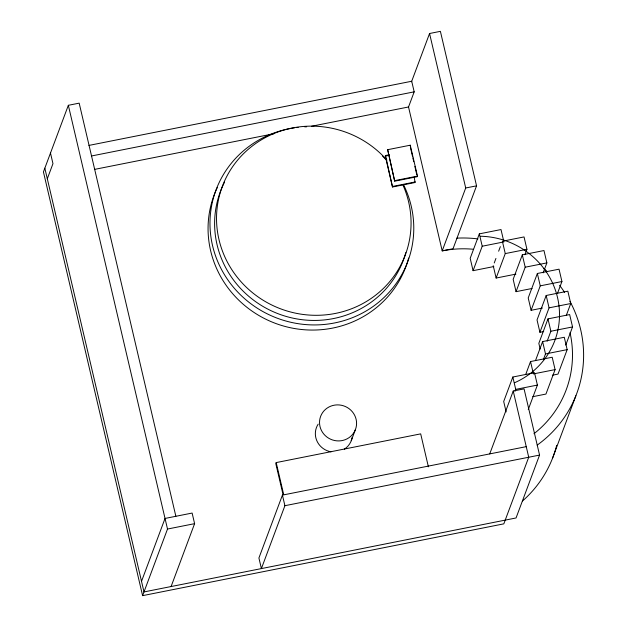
<?xml version="1.0" encoding="UTF-8"?>
<svg xmlns="http://www.w3.org/2000/svg" width="627" height="627" viewBox="0 0 627 627"><rect width="100%" height="100%" fill="white"/><g stroke="black" fill="none" stroke-linecap="round" stroke-linejoin="round"><path stroke-width="0.94" d="M175.866 516.287L79.174 103.149L68.343 105.305L43.435 171.916L142.603 595.65L503.826 523.851L528.726 457.24L513.231 391.029L524.07 388.873L539.565 455.084L516.052 517.965L143.998 591.927L44.831 168.193M47.307 178.781L52.966 163.647L50.489 153.051M141.522 581.331L165.034 518.443L192.121 513.058L194.605 523.655L171.093 586.535M142.603 595.65L167.511 529.039L68.343 105.305M411.5 81.808L429.558 33.505L440.397 31.35L476.551 185.835L453.039 248.723L442.2 250.878L408.506 106.88M414.212 177.245L415.09 182.512L392.51 186.995L385.284 156.099L385.503 155.52L389.265 154.767M387.674 149.696L394.689 181.172L417.268 176.689L417.48 176.101L410.254 145.205L387.674 149.696L394.689 181.172M88.916 145.417L411.704 81.251L414.188 91.84L408.53 106.982L311.494 126.27M428.398 466.825L420.686 433.868L276.193 462.585L275.802 463.635L283.075 494.711M392.51 186.995L385.503 155.52M410.034 145.793L410.254 145.205M282.424 495.111L258.912 557.991L261.396 568.587L284.909 505.699L282.424 495.111L526.249 446.643M351.245 440.734L355.431 429.558A18.606 17.932 20.5 0 0 334.928 405.073A18.606 17.932 20.5 0 0 323.798 434.072A18.606 17.932 20.5 0 0 355.431 429.558M429.558 33.505L465.712 187.99L442.2 250.878A107.005 103.11 20.5 0 1 473.369 249.256M473.079 270.676L482.218 246.223L503.896 241.912L501.004 229.553L479.326 233.863L470.187 258.316L473.079 270.676L493.81 266.553M494.241 262.972L495.933 258.442M498.645 251.2L500.338 246.67M515.903 274.117L496.122 278.051L505.26 253.59L502.368 241.238L524.039 236.928L526.939 249.287L524.901 254.719M543.147 272.863L546.869 262.901L543.977 250.541L522.307 254.852L513.16 279.305L516.052 291.665L532.072 288.475M516.052 291.665L525.199 267.204L522.307 254.852M557.521 293.311L561.925 281.539L559.033 269.179L537.355 273.49L528.216 297.943L531.108 310.302L542.41 308.053M531.108 310.302L540.247 285.849L537.355 273.49M528.255 409.533L537.402 385.08L534.51 372.72L512.831 377.023L503.693 401.484L506.138 411.939M566.338 315.31L570.742 303.539L567.85 291.179L546.18 295.489L537.033 319.942L539.925 332.302L543.695 331.55M489.718 453.917L513.231 391.029M515.049 391.193L515.723 389.383L512.831 377.023M539.925 332.302L549.072 307.841L546.18 295.489M525.787 374.241L530.528 361.56L552.199 357.249L555.091 369.609L545.952 394.062L532.762 396.687M565.773 345.046L572.545 326.933L569.653 314.574L547.982 318.877L538.836 343.337L540.168 349.043M535.489 360.603L542.606 341.582L564.276 337.271L567.169 349.631L558.022 374.084L552.371 375.212M547.144 341.206L550.874 331.236L547.982 318.877M543.468 359.373L545.498 353.942L542.606 341.582M552.387 458.611L575.899 395.723M91.393 156.005L414.188 91.84M94.379 169.431L274.03 133.716M385.284 156.099L388.105 155.535M394.908 180.592L417.48 176.101M392.729 186.415L415.309 181.924M465.712 187.99L476.551 185.835M505.26 253.59L526.939 249.287M525.199 267.204L546.869 262.901M540.247 285.849L561.925 281.539M549.072 307.841L570.742 303.539M550.874 331.236L572.545 326.933M545.498 353.942L567.169 349.631M555.091 369.609L533.42 373.911L530.528 361.56M515.723 389.383L537.402 385.08M167.511 529.039L194.605 523.655M284.909 505.699L539.565 455.084M493.23 265.691L496.122 278.051M479.326 233.863L482.218 246.223M410.473 147.659L412.448 156.092M412.887 157.965L413.757 161.703M414.855 166.39L416.83 174.815M276.193 462.585L283.686 494.601M352.186 437.238A18.606 17.932 20.5 0 1 344.364 449.175M331.064 451.816A18.606 17.932 20.5 0 1 318.179 424.134M480.439 236.246A79.088 76.212 20.5 0 1 557.528 297.543A79.088 76.212 20.5 0 1 514.712 382.674M405.818 252.603A97.702 94.144 20.5 0 1 277.636 313.547A97.702 94.144 20.5 0 1 224.591 182.057M403.083 185.326A97.702 94.144 20.5 0 1 312.677 315.248A97.702 94.144 20.5 0 1 225.414 179.142A97.702 94.144 20.5 0 1 386.883 160.057M408.639 258.026A102.35 98.627 20.5 0 1 275.919 323.54A102.35 98.627 20.5 0 1 217.295 187.575M403.38 184.401A102.35 98.627 20.5 0 1 347.852 319.378A102.35 98.627 20.5 0 1 213.556 249.554A102.35 98.627 20.5 0 1 294.541 127.814M296.352 127.571A102.35 98.627 20.5 0 1 298.17 127.359M304.769 126.858A102.35 98.627 20.5 0 1 306.658 126.787M382.588 156.178A102.35 98.627 20.5 0 1 385.903 159.517M570.029 332.702A107.005 103.11 20.5 0 1 533.969 433.719M569.951 301.36A118.166 113.871 20.5 0 1 537.198 445.107M456.832 238.15A118.166 113.871 20.5 0 1 477.978 238.903M543.899 268.56A118.166 113.871 20.5 0 1 546.744 271.154M559.597 285.356A118.166 113.871 20.5 0 1 564.582 292.362M556.69 445.327A118.166 113.871 20.5 0 1 522.518 500.973"/></g></svg>
